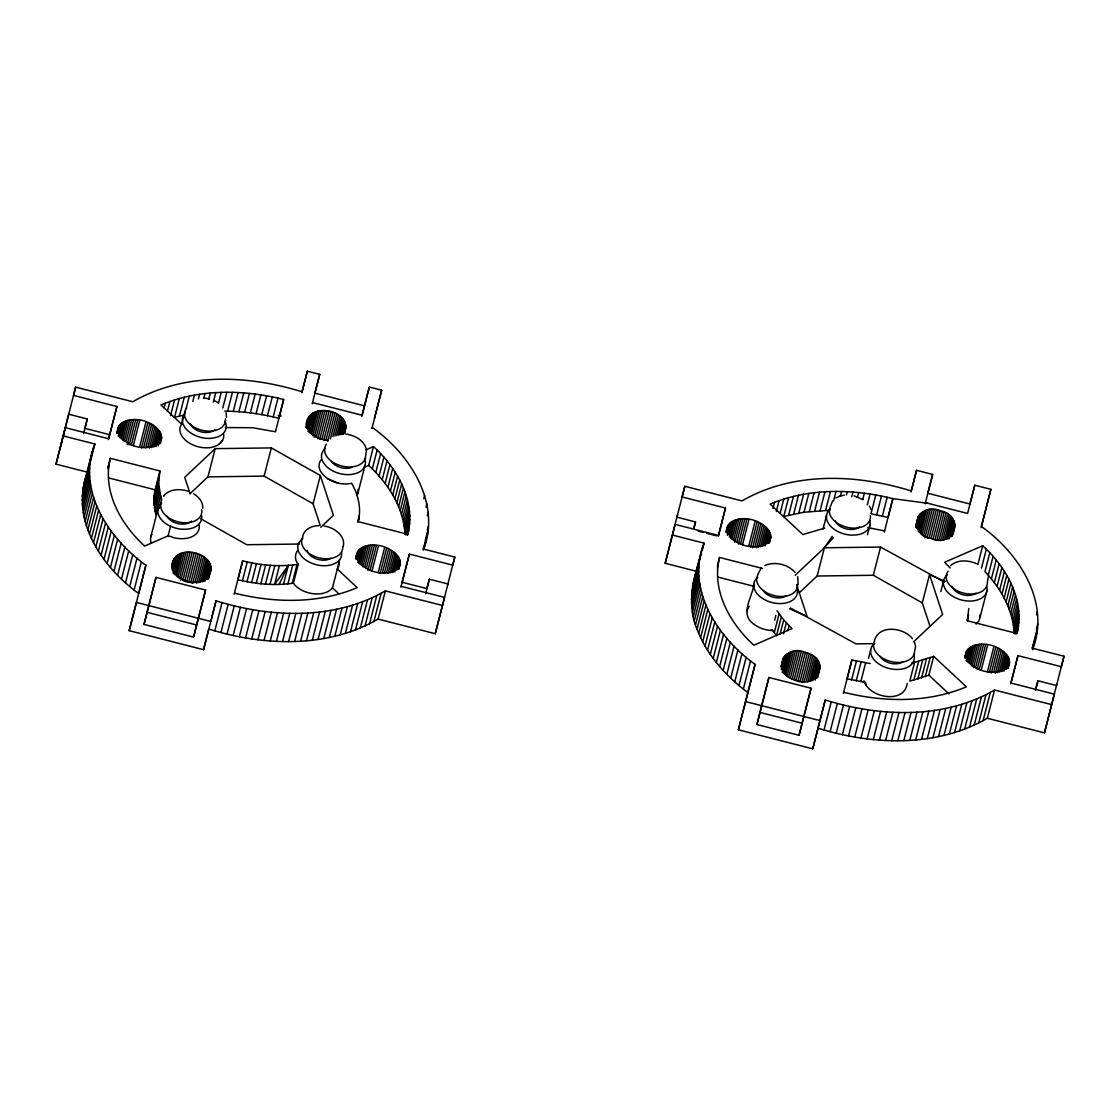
<?xml version="1.0" encoding="UTF-8"?>
<svg xmlns="http://www.w3.org/2000/svg" width="1120" height="1120" viewBox="0 0 1120 1120"><rect width="100%" height="100%" fill="white"/><g stroke="black" fill="none" stroke-linecap="round" stroke-linejoin="round"><path stroke-width="1.5" d="M190.092 552.188L182.854 580.412C195.566 586.978 218.12 577.948 208.768 561.582C200.116 548.926 172.172 547.302 171.822 567.014M345.87 426.888L344.162 433.524C355.082 409.304 303.884 399.546 306.166 427.742M801.332 651.56L794.08 679.784C817.152 691.152 832.16 658.294 805.378 652.442C782.544 642.46 771.078 675.43 796.208 680.134M938.308 510.272L931.07 538.496C953.932 548.478 965.524 515.55 940.324 510.79C917.49 500.808 906.024 533.792 931.154 538.482M107.94 467.712L110.348 458.318L159.922 470.974L158.606 483.196L160.65 495.852L155.82 514.668L153.762 502.012L155.092 489.79L108.822 477.974M968.744 608.58L967.414 620.802L1016.988 633.472C1025.304 600.46 1006.488 567.392 982.688 545.72L944.552 562.296L950.236 568.022M63.252 435.932L94.892 444.01C76.398 490.42 109.032 538.874 145.894 565.236L138.642 593.46C101.78 567.098 69.146 518.644 87.654 472.234L56 464.142L75.628 387.142L132.79 401.758C183.792 372.274 247.38 374.766 302.106 391.818L307.342 371.182L319.732 374.346L312.214 403.746M1051.708 704.634L994.546 690.032C943.544 719.502 879.956 717.01 825.244 699.958L812.756 748.818L738.388 729.82L747.838 692.608C726.026 676.186 706.72 655.032 697.018 629.16C686.238 604.352 693.602 577.43 701.54 553.126M738.388 729.82L755.09 664.384C718.228 638.022 685.594 589.568 704.088 543.158L672.448 535.066M1032.612 649.642C1050.686 602.35 1019.284 553.336 981.442 526.54L990.892 489.328L974.792 485.212L969.948 504.028L927.822 493.262L932.652 474.446L916.538 470.33L910.994 491.904M366.534 449.932L365.4 457.772A20.93 13.622 14.4 0 1 339.094 465.206A20.93 13.622 14.4 0 1 326.494 444.192M988.204 576.996L987.07 584.836A20.93 13.622 14.4 0 1 960.764 592.27A20.93 13.622 14.4 0 1 948.164 571.256M321.02 459.872A22.386 14.574 14.4 0 0 320.46 471.142C326.718 481.334 340.228 485.744 351.624 483.266C358.316 494.69 361.564 508.634 358.218 521.654L407.792 534.324C416.108 501.312 397.292 468.244 373.492 446.572L365.876 449.862M223.734 434.476C224.602 442.428 216.342 447.16 209.412 447.678A22.386 14.574 14.4 0 1 180.18 427L181.58 424.172L160.944 404.964C199.57 388.682 243.53 389.466 283.654 399.49L275.464 431.774L252.462 427.7L225.428 427.574M202.776 508.172C203.168 501.97 198.59 496.818 193.634 493.752M226.408 417.452L226.128 412.762M118.23 427.406C116.788 446.446 153.692 455.91 161.546 438.48C160.58 419.286 120.582 410.424 116.942 432.39M356.482 555.506C362.25 536.76 397.278 545.342 400.358 562.562C394.59 581.308 359.562 572.726 356.482 555.506L355.628 558.838M423.668 549.5C441.196 502.446 409.738 454.02 372.246 427.392M727.426 526.554C725.998 545.594 762.888 555.058 770.742 537.628C769.776 518.434 729.792 509.572 726.152 531.538M966.126 651.994C964.684 671.034 1001.588 680.484 1009.442 663.068C1008.476 643.874 968.478 634.998 964.838 656.978M110.348 458.318C102.032 491.316 120.848 524.384 144.648 546.056L168.336 535.752L173.628 537.628A22.386 14.574 14.4 0 0 199.22 525.322M762.51 568.442L719.544 557.452C711.242 590.464 730.044 623.532 753.844 645.204L791.98 628.628L783.72 619.948L777.056 610.806M798.154 584.178L797.65 576.646M343.196 546.672C345.982 535.458 333.732 527.352 324.03 526.008M60.508 446.488L68.698 414.218L87.29 418.964L83.608 433.482M75.628 387.142L73.542 395.402L116.914 406.49L108.724 438.76L65.338 427.672L56 464.142M108.43 439.544L116.914 406.49M442.512 605.486L385.35 590.884C334.348 620.354 270.76 617.862 216.048 600.81L203.56 649.67L129.192 630.672L145.894 565.236M205.576 590.044L193.578 637.098L144.004 624.428L156.002 577.374L205.576 590.044L198.408 618.282M173.516 560.378C168.686 570.038 178.234 578.914 187.012 580.986M193.578 637.098L196.658 625.002L147.084 612.332M196.7 624.722L198.338 618.268M203.56 649.67L208.796 629.034C263.522 646.086 327.11 648.578 378.112 619.094L435.26 633.71L444.556 597.422L401.184 586.334M216.048 600.81L210.798 621.446L136.444 602.448L129.192 630.672M234.164 594.202L242.676 560.868C260.75 565.404 279.734 567.056 298.228 564.326C295.05 560.644 294.406 554.96 297.318 550.928M308.462 418.726C303.632 428.386 313.18 437.276 321.958 439.334M361.788 416.416L369.306 387.016L381.696 390.18L371.882 428.554M369.306 387.016L362.138 415.254L312.564 402.584M400.904 587.118L409.374 554.064L452.76 565.138L454.804 557.074L423.108 548.968L425.81 541.198M425.642 593.726L429.338 579.208L447.93 583.954L435.26 633.71M696.85 571.382L665.196 563.29L677.586 514.514M916.538 470.33L911.302 490.966C856.576 473.914 792.988 471.422 741.986 500.906L684.824 486.29L682.122 496.972L725.494 508.046L718.536 535.486L675.15 524.398L665.196 563.29M695.52 521.948L693.882 528.402L695.52 521.948L676.928 517.188L684.824 486.29M760.032 712.152L768.922 677.474L811.062 688.24L799.064 735.294L756.924 724.528L759.99 712.432L802.13 723.198M812.756 748.818L825.244 699.958M843.36 693.35L851.886 660.016L870.268 663.558M884.338 531.986L892.85 498.638L927.962 503.314M925.134 503.846L932.652 474.446M974.792 485.212L967.61 513.45L925.484 502.684M981.078 527.702L990.892 489.328M1037.386 628.25L1032.276 648.172L1064 656.222L1061.34 666.708L1017.954 655.62L1010.996 683.06L1054.368 694.148L1044.456 732.858L987.308 718.242C936.306 747.726 872.718 745.234 817.992 728.182M1035.454 690.452L1037.918 680.778L1056.51 685.524L1064 656.222M1044.456 732.858L1056.748 684.446M87.29 418.964L84.882 428.372L109.662 434.7M84 483.966L92.246 451.78M83.216 487.998L93.464 447.86M82.67 492.072L94.892 444.01M82.348 496.188L89.586 467.964M82.25 500.346L89.488 472.122M82.376 504.532L89.614 476.308M82.726 508.746L89.964 480.522M83.3 512.974L90.538 484.75M84.098 517.23L91.336 489.006M85.106 521.486L92.358 493.262M86.352 525.742L93.604 497.532M87.822 530.012L95.06 501.788M89.502 534.268L96.74 506.044M107.912 468.286L109.522 462.014M116.928 433.398L118.776 426.16M108.108 468.902L108.92 465.766M117.404 433.286L119.532 424.984M118.356 432.208L120.498 423.906M91.392 538.51L98.63 510.286M118.23 436.226L121.632 422.94M119.126 437.024L122.962 422.086M120.176 437.948L124.446 421.344M93.492 542.724L100.744 514.514M121.38 439.012L126.07 420.756M122.71 440.216L127.82 420.294M95.816 546.924L103.068 518.714M124.138 441.56L129.668 419.986M126.07 441.406L131.614 419.832M98.336 551.096L105.588 522.872M127.204 444.724L133.602 419.818M129.234 444.864L135.632 419.958M101.066 555.226L108.318 527.016M131.278 445.158L137.662 420.266M104.006 559.328L111.244 531.104M133.308 445.606L139.692 420.7M107.128 563.374L114.366 535.15M139.496 447.188L145.894 422.282M110.446 567.364L117.684 539.154M141.498 447.776L147.882 422.87M143.85 446.838L149.814 423.584M113.946 571.312L121.198 543.088M145.698 447.678L151.662 424.438M147.868 446.978L153.412 425.404M149.492 448.042L155.036 426.468M117.642 575.19L124.88 546.966M151.396 447.552L156.52 427.63M153.146 447.132L157.836 428.876M164.15 407.848L165.354 403.144M154.714 446.782L158.984 430.178M121.506 578.998L128.744 550.774M156.1 446.474L159.936 431.522M157.696 444.542L160.678 432.922M158.242 445.942L161.224 434.322M167.482 410.872L169.904 401.464M159.852 442.372L161.56 435.722M159.964 443.758L161.658 437.122M160.272 443.464L161.546 438.48M125.538 582.736L132.79 554.512M170.548 415.59L174.58 399.91M129.752 586.39L136.99 558.166M154.448 492.786L159.922 470.974M154.014 495.824L158.844 477.008M179.368 398.496L174.538 417.312L184.478 414.918L185.276 411.782M153.776 498.904L158.62 480.088M153.762 502.012L158.606 483.196M153.972 505.148L158.802 486.332M154.378 508.312L159.208 489.496M134.12 589.974L141.372 561.75M154.994 511.49L159.824 492.674M179.452 416.038L184.282 397.222M150.836 536.732L158.088 508.508M159.278 508.452L161.686 499.044L160.65 495.852M181.748 424.102L184.31 414.134A22.386 14.574 14.4 0 0 188.09 430.962A22.386 14.574 14.4 0 0 211.82 438.27L216.902 437.206A22.386 14.574 14.4 0 0 224.896 421.106M186.088 408.646L189.308 396.102M192.808 401.38L194.418 395.108M198.422 398.986L199.64 394.282M144.004 624.428L156.002 577.374M168.014 536.242L170.562 526.288M203.728 398.286L204.932 393.582M208.698 399.308L210.308 393.036M213.332 402.052L215.754 392.644M171.836 567.392L173.964 559.09M172.06 567.84L174.622 557.886M172.06 570.038L175.476 556.752M172.69 570.668L176.526 555.73M173.082 573.076L177.772 554.82M174.062 573.944L179.172 554.022M218.442 403.382L221.256 392.406M175.182 574.938L180.726 553.35M176.456 576.072L182.42 552.818M177.828 577.346L184.226 552.44M222.796 407.988L226.828 392.308M179.298 578.76L186.116 552.202M180.838 580.342L188.09 552.118M190.162 493.584L207.942 476.868L215.18 448.644L271.362 447.902L320.348 475.524L333.424 515.312L320.74 527.268M224.798 411.152L227.598 411.166L232.428 392.364M184.884 580.636L192.136 552.412M186.928 581L194.166 552.776M196.182 553.294L188.944 581.518L192.794 582.96L200.046 554.736M227.598 411.166L233.254 411.376L238.084 392.56M190.904 582.176L198.156 553.952M195.02 582.204L201.852 555.632M233.254 411.376L238.924 411.726L243.754 392.91M196.714 583.212L203.532 556.654M198.688 582.68L205.086 557.774M200.522 582.218L206.486 558.978M238.924 411.726L244.622 412.23L249.452 393.414M202.174 581.826L207.718 560.252M203.658 581.504L208.768 561.582M204.932 581.21L209.622 562.954M206.43 579.292L210.266 564.354M207.298 579.04L210.714 565.768M244.622 412.23L250.334 412.874L255.164 394.072M207.942 578.788L210.924 567.168M208.376 578.508L210.924 568.54M208.404 578.886L210.7 569.87M250.334 412.874L256.06 413.672L260.89 394.856M256.06 413.672L261.772 414.624L266.602 395.808M261.772 414.624L267.484 415.702L272.314 396.886M214.816 630.882L222.068 602.672M267.484 415.702L273.168 416.934L277.998 398.118M220.892 632.604L228.144 604.38M283.654 399.49L278.824 418.306L273.168 416.934M207.942 476.868L264.11 476.126L271.362 447.902M242.676 560.868L237.846 579.684C255.92 584.206 274.918 585.9 293.398 583.142L298.228 564.326M227.01 634.172L234.248 605.948M242.424 580.776L247.254 561.96M233.156 635.586L240.394 607.376M247.016 581.728L251.846 562.912M251.622 582.54L256.452 563.738M301.798 392.756L307.342 371.182M239.33 636.86L246.568 608.636M256.242 583.226L261.072 564.41M245.518 637.994L252.756 609.77M260.848 583.744L265.678 564.942M265.454 584.136L270.284 565.32M251.706 638.96L258.958 610.736M319.732 374.346L314.902 393.162L364.476 405.832M306.362 427.42L308.91 417.438M306.572 427.854L309.568 416.234M307.44 426.734L310.422 415.114M307.636 429.016L311.472 414.078M308.028 431.424L312.718 413.168M270.018 584.374L274.848 565.558M309.008 432.292L314.118 412.37M310.128 433.286L315.672 411.698M257.908 639.772L265.16 611.562M311.402 434.42L317.366 411.18M279.398 565.656L274.568 584.472L288.33 565.404L283.5 584.22M312.774 435.694L319.172 410.788M314.244 437.122L321.062 410.55M316.204 437.038L323.036 410.466M264.096 640.444L271.348 612.22M317.8 438.76L325.038 410.536M327.082 410.76L319.83 438.984L328.048 440.44M321.874 439.348L329.112 411.138M270.27 640.948L277.522 612.738M331.128 411.642L323.89 439.866L325.85 440.524L333.102 412.3M287.882 583.87L292.712 565.068M276.416 641.312L283.668 613.088M327.74 441.308L334.992 413.084M292.194 583.394L297.024 564.578M320.18 525.294L313.096 503.748L320.348 475.524M330.4 438.886L336.798 413.994M332.934 436.59L338.478 415.002M334.922 436.044L340.032 416.122M282.534 641.508L289.786 613.284M336.742 435.582L341.432 417.326M338.408 435.204L342.664 418.6M339.878 434.868L343.714 419.93M341.166 434.588L344.568 421.302M288.61 641.55L295.862 613.326M342.23 434.322L345.212 422.702M343.098 434.07L345.66 424.116M343.742 433.818L345.87 425.516M344.372 433.202L345.646 428.218M294.63 641.438L301.882 613.214M300.608 641.158L307.846 612.948M306.502 640.738L313.754 612.514M312.34 640.15L319.578 611.94M374.458 418.404L381.696 390.18M318.08 639.422L325.332 611.198M338.688 593.656L332.472 587.818L339.724 559.608M357.896 493.234L365.134 465.01M323.75 638.526L330.988 610.302M364.098 467.376L368.662 465.388L373.492 446.572M357.686 521.892L359.296 515.62M358.064 521.794L358.862 518.658M409.752 515.382L404.922 534.198C403.858 508.998 389.788 486.262 372.302 468.888L377.132 450.072M329.308 637.49L336.56 609.266M375.774 472.458L380.604 453.642M334.768 636.3L342.02 608.076M355.768 558.236L357.476 551.6M356.104 558.726L358.232 550.424M356.636 559.314L359.184 549.346M357.35 560L360.332 548.38M379.078 476.084L383.908 457.268M357.826 562.464L361.662 547.526M340.116 634.956L347.368 606.732M358.876 563.388L363.146 546.784M360.08 564.452L364.77 546.196M382.186 479.766L387.016 460.964M361.41 565.656L366.52 545.734M345.352 633.458L352.604 605.248M362.824 567L368.368 545.426M385.112 483.504L389.942 464.688M364.77 566.846L370.3 545.258M366.324 568.498L372.302 545.258M350.462 631.834L357.7 603.61M387.856 487.284L392.686 468.482M367.934 570.304L374.332 545.398M369.978 570.598L376.362 545.692M390.404 491.106L395.248 472.29M355.432 630.056L362.684 601.832M372.008 571.046L378.392 546.14M392.77 494.97L397.6 476.154M360.276 628.138L367.514 599.914M394.926 498.848L399.756 480.032M378.196 572.628L384.594 547.722M364.966 626.08L372.204 597.856M396.872 502.768L401.702 483.952M380.184 573.216L386.582 548.31M398.622 506.688L403.452 487.872M369.502 623.882L376.754 595.658M382.55 572.264L388.514 549.024M400.162 510.622L404.992 491.806M384.398 573.118L390.362 549.878M373.884 621.558L381.136 593.334M386.568 572.418L392.112 550.844M401.492 514.57L406.322 495.754M388.192 573.482L393.736 551.908M402.612 518.518L407.442 499.702M378.112 619.094L385.35 590.884M390.096 572.992L395.22 553.07M403.508 522.452L408.338 503.65M391.846 572.572L396.536 554.302M404.194 526.386L409.024 507.57M393.414 572.208L397.67 555.618M404.67 530.306L409.5 511.49M394.8 571.914L398.636 556.962M396.396 569.982L399.378 558.348M405.776 534.926L409.794 519.246M397.362 569.716L399.924 559.762M406.798 534.058L409.626 523.082M398.552 567.812L400.246 561.162M407.218 534.716L409.22 526.876M398.65 569.198L400.358 562.562M407.414 535.318L408.618 530.614M398.972 568.89L400.246 563.92M409.374 554.064L402.136 582.274L426.916 588.616L429.338 579.208M423.766 498.652L424.62 495.334M426.006 507.206L426.86 503.874M427.35 515.704L428.204 512.386M427.252 529.956L428.106 526.638M425.208 540.722L428.19 529.102M423.29 550.102L427.616 533.19M447.552 585.298L454.804 557.074M693.196 583.114L702.66 547.008M692.426 587.146L699.664 558.922M702.394 549.794L704.088 543.158M691.866 591.22L699.118 562.996M691.544 595.336L698.796 567.112M691.446 599.48L698.684 571.27M691.572 603.68L698.81 575.456M691.922 607.88L699.16 579.67M692.496 612.122L699.734 583.898M693.294 616.378L700.532 588.154M694.316 620.634L701.554 592.41M695.548 624.89L702.8 596.68M718.242 536.27L725.494 508.046M697.018 629.16L704.256 600.936M698.698 633.416L705.936 605.192M717.514 565.866L719.544 557.452M726.124 532.546L727.972 525.308M717.304 568.05L718.116 564.914M726.6 532.434L728.728 524.132M727.132 533.022L729.694 523.054M700.588 637.658L707.826 609.434M727.426 535.36L730.842 522.088M728.742 534.506L732.158 521.234M729.386 537.096L733.642 520.492M702.688 641.872L709.94 613.662M730.576 538.16L735.266 519.904M731.906 539.364L737.016 519.442M705.012 646.072L712.264 617.848M733.334 540.708L738.864 519.134M734.832 542.22L740.81 518.98M707.532 650.244L714.784 622.02M736.834 542.206L742.798 518.966M710.262 654.374L717.514 626.164M738.43 544.012L744.828 519.106M740.474 544.306L746.872 519.4M713.202 658.476L720.44 630.252M742.504 544.754L748.888 519.848M716.324 662.522L723.562 634.298M748.692 546.336L755.09 521.43M719.642 666.512L726.88 638.288M750.694 546.924L757.078 522.018M752.626 547.638L759.01 522.732M723.142 670.46L730.394 642.236M754.894 546.826L760.872 523.586M756.644 547.792L762.608 524.552M758.688 547.19L764.232 525.616M726.838 674.338L734.076 646.114M760.606 546.7L765.716 526.778M762.342 546.28L767.032 528.01M772.94 508.564L774.55 502.292C812.196 487.956 854.21 488.964 892.85 498.638L888.02 517.454L870.968 513.772L875.798 494.956M772.856 630.574C765.198 630.42 757.554 627.676 751.814 622.538C740.096 612.038 753.102 596.232 753.788 583.996M763.91 545.916L768.18 529.326M730.702 678.146L737.94 649.922M765.296 545.622L769.132 530.67M766.892 543.69L769.888 532.07M767.872 543.424L770.42 533.47M776.286 511.588L779.1 500.612M768.614 543.172L770.756 534.87M769.16 542.906L770.854 536.27M769.468 542.598L770.742 537.628M734.734 681.884L741.986 653.66M780.15 513.17L783.776 499.058M738.948 685.538L746.186 657.314M788.578 497.644L783.748 516.46L804.006 512.232L829.794 510.286M743.316 689.122L750.568 660.898M788.648 515.186L793.478 496.37M747.838 692.608L755.09 664.384M793.674 514.066L798.504 495.25M798.784 513.072L803.614 494.256M774.648 620.214L775.852 615.51M804.006 512.232L808.836 493.416M781.312 616.938L776.482 635.754L774.27 632.702L779.1 613.886M809.298 511.546L814.128 492.73M756.924 724.528L768.922 677.474M780.094 634.06L783.72 619.948M814.674 511L819.504 492.184M783.482 633.878L786.31 622.902M787.85 630.49L789.054 625.786M820.12 510.608L824.95 491.792M781.032 666.54L783.16 658.238M781.256 666.988L783.818 657.034M781.256 669.186L784.672 655.9M781.886 669.816L785.722 654.878M782.278 672.224L786.968 653.954M783.258 673.092L788.368 653.17M825.622 510.356L830.452 491.554M784.378 674.086L789.922 652.498M823.046 529.102L826.518 515.578M785.652 675.206L791.616 651.966M787.024 676.494L793.422 651.588M833.602 500.864L836.024 491.456M788.928 676.256L795.312 651.35M790.468 677.824L797.286 651.266M799.358 592.732L817.138 576.016L824.376 547.792L832.174 536.368M792.05 679.56L799.302 651.336M840.42 496.202L841.624 491.498M796.124 680.148L803.376 651.924M805.378 652.442L798.14 680.666L800.1 681.324L807.352 653.1M846.468 494.844L847.28 491.708M801.99 682.108L809.242 653.884M804.23 681.352L811.048 654.78M851.746 496.762L852.95 492.058M806.33 680.708L812.728 655.802M807.884 681.814L814.282 656.922M809.718 681.366L815.682 658.126M857.444 497.266L858.648 492.562M811.37 680.974L816.914 659.4M812.854 680.652L817.964 660.73M799.064 735.294L811.062 688.24M814.562 678.706L818.818 662.102M815.206 680.106L819.476 663.502M816.494 678.188L819.91 664.902M862.75 499.478L864.36 493.206M817.572 676.27L820.12 666.302M817.586 677.656L820.12 667.688M867.272 504.98L870.086 494.004M867.468 534.702L870.072 524.552M876.68 514.85L881.51 496.034M824.012 730.03L831.264 701.82M882.364 516.082L887.194 497.266M830.088 731.752L837.34 703.528M817.138 576.016L873.32 575.274L880.558 547.05L944.58 582.19M851.886 660.016L847.042 678.818L865.438 682.36L866.068 685.244M836.206 733.32L843.444 705.096M851.62 679.924L856.45 661.108M842.352 734.734L849.59 706.51M856.212 680.876L861.042 662.06M860.818 681.688L865.648 662.872M848.526 736.008L855.764 707.784M868.518 658.35L870.688 649.908M854.714 737.128L861.952 708.918M860.916 738.108L868.154 709.884M915.558 526.554L918.106 516.586M915.768 527.002L918.764 515.382M916.202 527.534L919.618 514.248M916.832 528.164L920.668 513.226M917.644 528.906L921.914 512.316M918.204 531.44L923.314 511.518M919.324 532.434L924.868 510.846M867.104 738.92L874.356 710.71M920.598 533.568L926.562 510.328M921.97 534.842L928.368 509.936M923.44 536.27L930.258 509.698M873.292 739.592L880.544 711.368M924.98 537.838L932.232 509.614M934.234 509.684L926.996 537.908L929.026 538.132L936.278 509.908M879.466 740.096L886.718 711.872M933.086 539.014L940.324 510.79M942.298 511.448L935.046 539.672L936.936 540.456L944.188 512.232M885.612 740.46L892.864 712.236M929.922 626.108L922.292 602.896L929.544 574.672L945.392 581.434M939.162 539.7L945.994 513.142M940.856 540.708L947.674 514.15M942.83 540.176L949.228 515.27M891.73 740.656L898.982 712.432M944.664 539.714L950.628 516.474M933.688 656.362L914.606 662.312L909.776 681.128L928.858 675.178L933.688 656.362L966.392 686.812C927.766 703.094 883.82 702.31 843.682 692.286M946.316 539.322L951.86 517.748M947.8 539L952.91 519.078M949.074 538.706L953.764 520.45M897.806 740.698L905.058 712.474M913.822 680.204L918.652 661.388M950.572 536.788L954.422 521.85M951.44 536.536L954.856 523.264M952.084 536.284L955.066 524.664M952.966 534.73L955.066 526.036M917.756 679.154L922.586 660.338M940.814 591.626L943.418 581.49M903.826 740.586L911.078 712.362M921.578 677.964L926.408 659.148M925.288 676.634L930.118 657.818M909.804 740.306L917.042 712.082M915.698 739.886L922.95 711.662M921.536 739.298L928.774 711.074M927.276 738.57L934.528 710.346M932.946 737.674L940.184 709.45M977.858 564.536L982.688 545.72M967.288 619.472L968.506 614.768M967.26 620.942L968.058 617.806M981.498 568.036L986.328 549.22M938.504 736.638L945.756 708.414M989.8 552.79L984.97 571.606C1000.762 588.378 1013.152 609.868 1014.118 633.346L1018.962 614.53M943.964 735.448L951.216 707.224M964.824 657.986L966.672 650.748M965.3 657.874L967.428 649.572M965.832 658.462L968.38 648.494M966.126 660.8L969.528 647.528M988.274 575.232L993.104 556.416M967.022 661.612L970.858 646.66M949.312 734.104L956.564 705.88M968.072 662.536L972.342 645.932M976.108 624.12L978.768 621.096L980.028 617.512L986.972 590.464M969.276 663.6L973.966 645.33M991.382 578.914L996.212 560.098M970.606 664.804L975.716 644.882M954.548 732.606L961.8 704.396M972.02 666.148L977.564 644.574M994.308 582.652L999.152 563.836M973.532 667.646L979.496 644.406M975.534 667.646L981.498 644.406M959.658 730.982L966.896 702.758M997.052 586.432L1001.882 567.616M977.13 669.452L983.528 644.546M979.174 669.746L985.558 644.84M999.614 590.254L1004.444 571.438M964.628 729.204L971.88 700.98M981.204 670.194L987.588 645.288M1001.966 594.118L1006.796 575.302M969.472 727.286L976.71 699.062M1004.122 597.996L1008.952 579.18M987.392 671.776L993.79 646.87M974.162 725.228L981.4 697.004M1006.068 601.902L1010.898 583.1M989.38 672.35L995.778 647.458M1007.818 605.836L1012.648 587.02M991.326 673.078L997.71 648.172M978.698 723.03L985.95 694.806M1009.358 609.77L1014.188 590.954M993.594 672.266L999.558 649.026M983.08 720.706L990.332 692.482M995.344 673.232L1001.308 649.978M1010.688 613.718L1015.518 594.902M997.388 672.63L1002.932 651.056M1011.808 617.666L1016.638 598.85M987.308 718.242L994.546 690.032M999.292 672.14L1004.416 652.218M1012.704 621.6L1017.534 602.784M1001.042 671.72L1005.732 653.45M1013.39 625.534L1018.22 606.718M1002.61 671.356L1006.88 654.766M1013.866 629.454L1018.696 610.638M1003.996 671.048L1007.832 656.11M1005.592 669.116L1008.574 657.496M1014.972 634.074L1018.99 618.394M1006.572 668.864L1009.12 658.91M1015.994 633.206L1018.822 622.23M1007.314 668.612L1009.456 660.31M1016.414 633.864L1018.43 626.024M1007.846 668.346L1009.554 661.71M1017.002 632.898L1017.814 629.762M1008.168 668.038L1009.442 663.068M1010.716 683.844L1017.954 655.62M1036.546 614.852L1037.4 611.534M1036.448 629.104L1037.736 624.12M1032.486 649.25L1036.812 632.338M1035.902 688.618L1037.918 680.778M757.694 574.686L761.166 568.078M1035.006 640.346L1032.304 648.116M874.51 640.43C879.186 624.148 903.966 627.522 912.492 638.736M302.638 536.676C303.954 529.144 312.228 525.588 319.144 525.644M746.844 611.044L749.21 606.214M279.062 584.416L288.33 565.404M832.65 500.85L829.752 508.214A20.93 13.622 14.4 0 0 848.624 527.632A20.93 13.622 14.4 0 0 870.352 515.718M218.96 444.374L222.474 440.384M795.172 575.26L824.376 547.792L833.35 537.614M164.024 495.628L163.59 496.076C169.638 488.46 180.852 488.544 189.238 491.624M215.18 448.644L184.716 477.316L190.162 493.892M913.43 641.942L942.634 614.46L929.544 574.672M950.586 565.6C957.74 559.258 968.702 560.112 976.892 563.836M770.756 630.42L772.226 629.622L774.27 632.702M835.87 497.98L839.608 496.23M774.55 502.292L770.14 504.112L802.858 534.562L824.698 528.094M764.806 565.53C774.956 561.134 787.724 564.2 795.088 572.348M840.028 496.062L844.382 495.152M911.834 662.83L914.606 662.312M299.558 544.026L246.778 544.726L200.774 518.784M824.376 547.792L880.558 547.05M874.706 643.622L855.974 643.874L790.454 607.978M867.804 527.604L884.66 530.922M204.512 398.09L209.426 398.902M345.674 434.014C354.396 435.204 364.168 440.104 366.366 449.33M234.486 593.138C274.624 603.162 318.57 603.96 357.196 587.664L337.302 569.016A22.386 14.574 14.4 0 0 339.192 561.708M698.418 531.202L703.374 532.476M706.678 533.316L716.59 535.85M718.018 577.122L754.376 586.404M745.64 701.596L819.994 720.594M278.166 415.296L281.232 416.08M854.084 495.838L863.086 499.674M789.558 608.818L807.002 616.252L796.642 584.752M327.544 478.59L338.114 483.112M214.144 400.512L218.386 402.808M873.32 575.274L922.292 602.896M264.11 476.126L313.096 503.748M928.858 675.178L948.976 693.91M368.662 465.388L372.302 468.888M293.398 583.142L294.574 584.808A22.386 14.574 14.4 0 0 332.472 587.818M863.968 680.834C868.98 698.04 904.722 704.41 907.158 683.382M796.74 588.21L797.118 589.092A22.274 14.49 14.4 0 1 770.742 602.182A22.274 14.49 14.4 0 1 757.708 577.388M869.512 506.114L870.982 509.586M914.718 642.698L915.586 646.226L914.144 654.01A20.93 13.622 14.4 0 1 888.552 660.842A20.93 13.622 14.4 0 1 874.608 640.934M979.874 614.922L980.028 617.512M151.298 543.214A22.386 14.574 14.4 0 1 151.816 534.366M986.748 586.586A22.274 14.49 14.4 0 1 971.67 601.006A22.274 14.49 14.4 0 1 945.336 589.288L943.642 585.368A22.274 14.49 14.4 0 1 947.338 574.882M914.018 655.004A22.274 14.49 14.4 0 1 888.566 668.36A22.274 14.49 14.4 0 1 873.586 644.238M869.848 520.674A22.274 14.49 14.4 0 1 857.444 534.786L851.984 535.15A22.274 14.49 14.4 0 1 829.794 525.28A22.274 14.49 14.4 0 1 830.438 508.97M786.002 595.91A13.888 9.03 14.4 0 1 763.182 590.548M902.86 661.92A13.958 9.086 14.4 0 1 879.97 656.376M859.726 526.82A13.958 9.086 14.4 0 1 846.328 528.934A13.958 9.086 14.4 0 1 835.184 520.87M976.094 593.152A13.958 9.086 14.4 0 1 962.318 594.608A13.958 9.086 14.4 0 1 951.846 586.152M797.552 584.542A20.818 13.552 14.4 0 1 774.396 595.644A20.818 13.552 14.4 0 1 757.736 575.19M364.616 458.528A22.386 14.574 14.4 0 1 356.244 473.382L351.19 474.474A22.386 14.574 14.4 0 1 325.584 465.542L322.868 461.734A22.386 14.574 14.4 0 1 325.318 448.476M358.078 489.398A22.386 14.56 14.4 0 1 356.944 495.614M352.016 467.39A13.958 9.086 14.4 0 1 331.366 461.426M330.918 558.292A13.958 9.086 14.4 0 1 321.958 560.14L318.514 559.58A13.958 9.086 14.4 0 1 307.062 550.284M342.692 547.036A20.93 13.622 14.4 0 1 319.06 557.872A20.93 13.622 14.4 0 1 302.764 537.194M341.6 552.3A22.386 14.574 14.4 0 1 327.404 565.572A22.386 14.574 14.4 0 1 301.812 556.584L299.124 552.776A22.386 14.574 14.4 0 1 302.778 538.678M201.642 515.914A22.386 14.574 14.4 0 1 174.174 527.674A22.386 14.574 14.4 0 1 161.686 503.076M201.614 509.586A20.93 13.622 14.4 0 1 181.118 522.438A20.93 13.622 14.4 0 1 160.958 503.538M191.492 521.08A13.958 9.086 14.4 0 1 178.43 523.726A13.958 9.086 14.4 0 1 166.796 516.012M225.47 418.894A20.93 13.622 14.4 0 1 200.928 429.982A20.93 13.622 14.4 0 1 186.648 408.044M214.732 429.898A13.958 9.086 14.4 0 1 201.264 431.9A13.958 9.086 14.4 0 1 190.246 423.766"/></g></svg>
